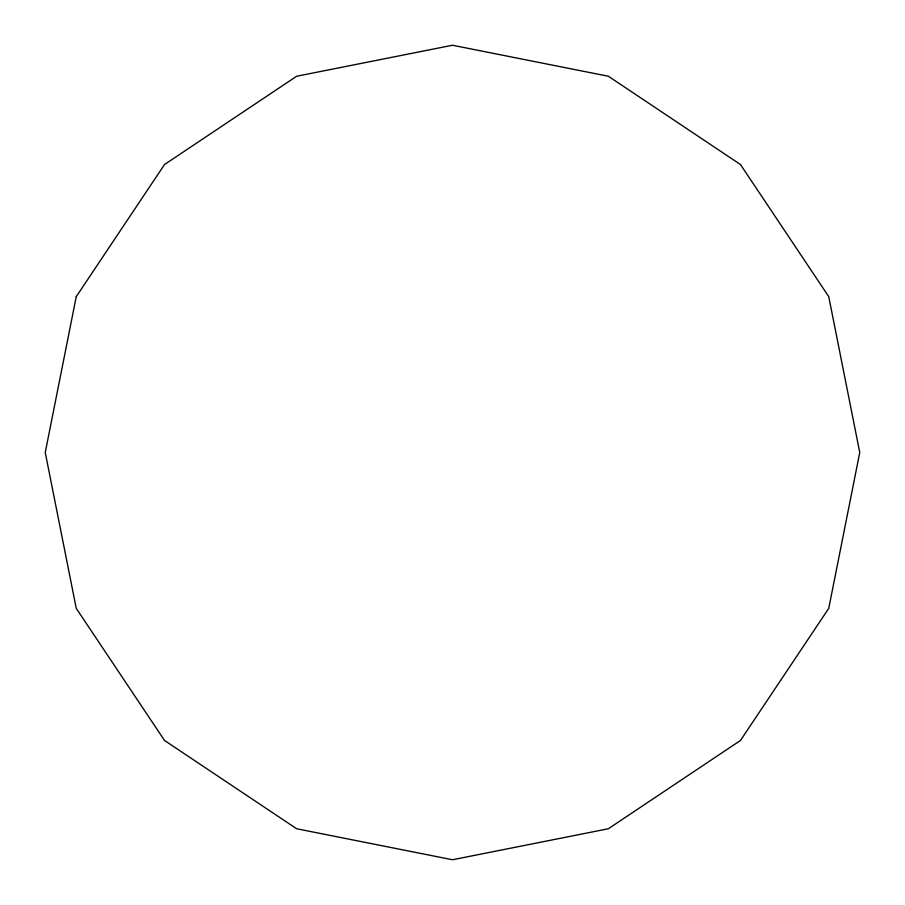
<?xml version="1.0" encoding="UTF-8"?>
<svg xmlns="http://www.w3.org/2000/svg" width="905" height="905" viewBox="0 0 905 905"><rect width="100%" height="100%" fill="white"/><g stroke="black" fill="none" stroke-linecap="round" stroke-linejoin="round"><path stroke-width="1.36" d="M76.246 296.648L45.25 452.5L76.246 608.352L164.529 740.471L296.648 828.754L452.5 859.75L608.352 828.754L740.471 740.471L828.754 608.352L859.75 452.5L828.754 296.648L740.471 164.529L608.352 76.246L452.5 45.25L296.648 76.246L164.529 164.529L76.246 296.648"/></g></svg>
